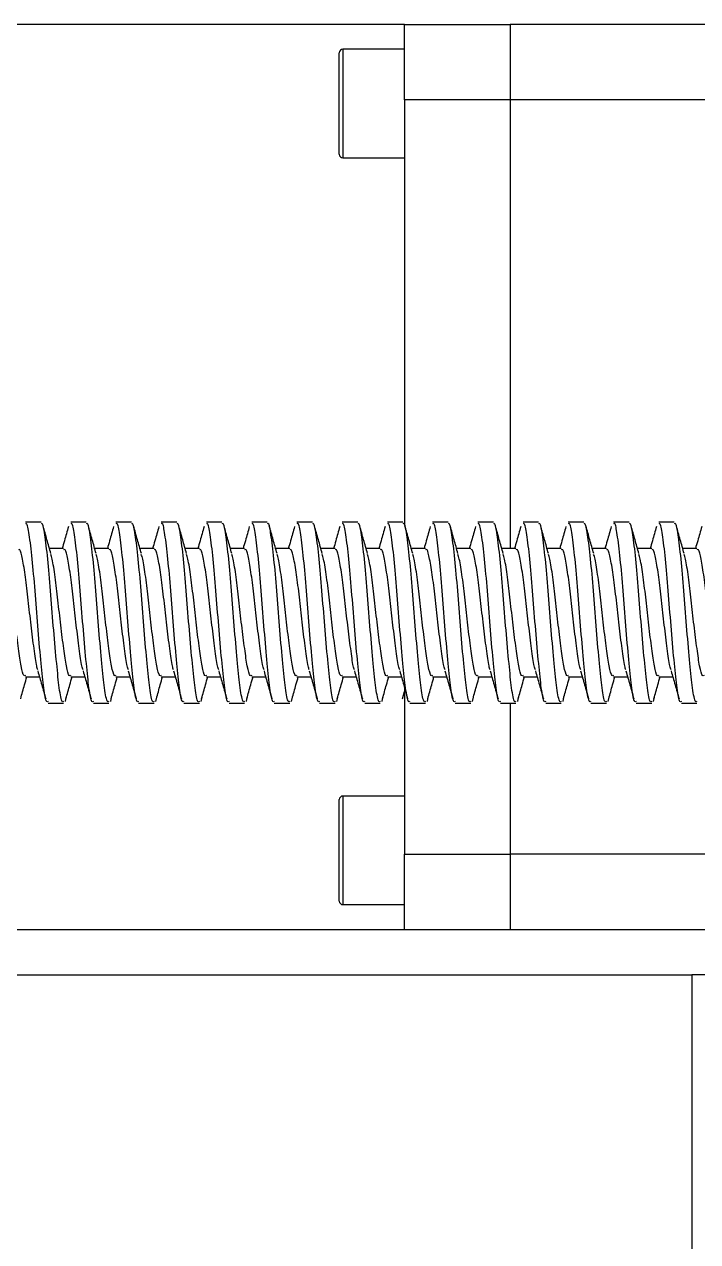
# Model space of a CAD drawing. Header units: millimetres. Extents: x -2889 to 8174, y 2447 to 8478.
# Drawn here: x 1621.25 to 1625.71, y 3487.7 to 3495.77 of the extents above; entities that cross this region are included whole.
import ezdxf

# ---------------------------------------------------------------- set-up
doc = ezdxf.new("R2010")
doc.units = ezdxf.units.MM

msp = doc.modelspace()

# ---------------------------------------------------------------- linework, layer by layer
at = {"color": 7, "linetype": 'Continuous', "lineweight": 25}
for p, q in [((1623.7687, 3495.7726), (1619.2687, 3495.7726)), ((1623.7687, 3495.7726), (1624.4687, 3495.7726)), ((1623.7687, 3495.2726), (1623.7687, 3495.7726)), ((1624.4687, 3495.7726), (1624.4687, 3495.2726)), ((1627.6687, 3495.7726), (1624.4687, 3495.7726)), ((1623.7687, 3495.6075), (1623.3607, 3495.6075)), ((1623.3367, 3494.9115), (1623.3367, 3495.5835)), ((1623.7687, 3495.2726), (1623.7687, 3492.7726)), ((1624.4687, 3495.2726), (1623.7687, 3495.2726)), ((1624.4687, 3495.2726), (1624.4687, 3492.2976)), ((1627.6687, 3495.2726), (1624.4687, 3495.2726)), ((1623.3607, 3494.8875), (1623.7687, 3494.8875)), ((1623.7687, 3492.7726), (1623.7687, 3492.4581)), ((1621.3584, 3492.4726), (1621.2553, 3492.4726)), ((1621.6584, 3492.4726), (1621.5553, 3492.4726)), ((1621.9584, 3492.4726), (1621.8553, 3492.4726)), ((1622.2584, 3492.4726), (1622.1553, 3492.4726)), ((1622.5584, 3492.4726), (1622.4553, 3492.4726)), ((1622.8584, 3492.4726), (1622.7553, 3492.4726)), ((1623.1584, 3492.4726), (1623.0553, 3492.4726)), ((1623.4584, 3492.4726), (1623.3553, 3492.4726)), ((1623.7584, 3492.4726), (1623.6553, 3492.4726)), ((1624.0584, 3492.4726), (1623.9553, 3492.4726)), ((1624.3584, 3492.4726), (1624.2553, 3492.4726)), ((1624.6584, 3492.4726), (1624.5553, 3492.4726)), ((1624.9584, 3492.4726), (1624.8553, 3492.4726)), ((1625.2584, 3492.4726), (1625.1553, 3492.4726)), ((1625.5584, 3492.4726), (1625.4553, 3492.4726)), ((1621.5084, 3492.2976), (1621.4144, 3492.2976)), ((1621.8084, 3492.2976), (1621.7144, 3492.2976)), ((1622.1084, 3492.2976), (1622.0144, 3492.2976)), ((1622.4084, 3492.2976), (1622.3144, 3492.2976)), ((1622.7084, 3492.2976), (1622.6144, 3492.2976)), ((1623.0084, 3492.2976), (1622.9144, 3492.2976)), ((1623.3084, 3492.2976), (1623.2144, 3492.2976)), ((1623.6084, 3492.2976), (1623.5144, 3492.2976)), ((1623.9084, 3492.2976), (1623.8144, 3492.2976)), ((1624.2084, 3492.2976), (1624.1144, 3492.2976)), ((1624.5084, 3492.2976), (1624.4144, 3492.2976)), ((1624.8084, 3492.2976), (1624.7144, 3492.2976)), ((1625.1084, 3492.2976), (1625.0144, 3492.2976)), ((1625.4084, 3492.2976), (1625.3144, 3492.2976)), ((1625.7084, 3492.2976), (1625.6144, 3492.2976)), ((1621.2553, 3491.4476), (1621.3484, 3491.4476)), ((1621.5553, 3491.4476), (1621.6484, 3491.4476)), ((1621.8553, 3491.4476), (1621.9484, 3491.4476)), ((1622.1553, 3491.4476), (1622.2484, 3491.4476)), ((1622.4553, 3491.4476), (1622.5484, 3491.4476)), ((1622.7553, 3491.4476), (1622.8484, 3491.4476)), ((1623.0553, 3491.4476), (1623.1484, 3491.4476)), ((1623.3553, 3491.4476), (1623.4484, 3491.4476)), ((1623.6553, 3491.4476), (1623.7484, 3491.4476)), ((1623.9553, 3491.4476), (1624.0484, 3491.4476)), ((1624.2553, 3491.4476), (1624.3484, 3491.4476)), ((1624.5553, 3491.4476), (1624.6484, 3491.4476)), ((1624.8553, 3491.4476), (1624.9484, 3491.4476)), ((1625.1553, 3491.4476), (1625.2484, 3491.4476)), ((1625.4553, 3491.4476), (1625.5484, 3491.4476)), ((1623.7548, 3491.3021), (1623.7687, 3491.3513)), ((1623.7687, 3491.377), (1623.7687, 3490.2726)), ((1621.4053, 3491.2726), (1621.5084, 3491.2726)), ((1621.5238, 3491.3128), (1621.5182, 3491.2847)), ((1621.7053, 3491.2726), (1621.8084, 3491.2726)), ((1621.8238, 3491.3128), (1621.8182, 3491.2847)), ((1622.0053, 3491.2726), (1622.1084, 3491.2726)), ((1622.1238, 3491.3128), (1622.1182, 3491.2847)), ((1622.3053, 3491.2726), (1622.4084, 3491.2726)), ((1622.4238, 3491.3128), (1622.4182, 3491.2847)), ((1622.6053, 3491.2726), (1622.7084, 3491.2726)), ((1622.7238, 3491.3128), (1622.7182, 3491.2847)), ((1622.9053, 3491.2726), (1623.0084, 3491.2726)), ((1623.0238, 3491.3128), (1623.0182, 3491.2847)), ((1623.2053, 3491.2726), (1623.3084, 3491.2726)), ((1623.3238, 3491.3128), (1623.3182, 3491.2847)), ((1623.5053, 3491.2726), (1623.6084, 3491.2726)), ((1623.6238, 3491.3128), (1623.6182, 3491.2847)), ((1623.8053, 3491.2726), (1623.9084, 3491.2726)), ((1623.9238, 3491.3128), (1623.9182, 3491.2847)), ((1624.1053, 3491.2726), (1624.2084, 3491.2726)), ((1624.2238, 3491.3128), (1624.2182, 3491.2847)), ((1624.4053, 3491.2726), (1624.5084, 3491.2726)), ((1624.4687, 3491.2726), (1624.4687, 3490.2726)), ((1624.5238, 3491.3128), (1624.5182, 3491.2847)), ((1624.7053, 3491.2726), (1624.8084, 3491.2726)), ((1624.8238, 3491.3128), (1624.8182, 3491.2847)), ((1625.0053, 3491.2726), (1625.1084, 3491.2726)), ((1625.1238, 3491.3128), (1625.1182, 3491.2847)), ((1625.3053, 3491.2726), (1625.4084, 3491.2726)), ((1625.4238, 3491.3128), (1625.4182, 3491.2847)), ((1625.6053, 3491.2726), (1625.7084, 3491.2726)), ((1623.3367, 3489.9618), (1623.3367, 3490.6338)), ((1623.7687, 3490.6578), (1623.3607, 3490.6578)), ((1623.7687, 3490.2726), (1624.4687, 3490.2726)), ((1623.7687, 3489.7726), (1623.7687, 3490.2726)), ((1624.4687, 3490.2726), (1624.4687, 3489.7726)), ((1623.3607, 3489.9378), (1623.7687, 3489.9378)), ((1619.4385, 3489.7726), (1626.4739, 3489.7726)), ((1619.4385, 3489.4726), (1625.6739, 3489.4726)), ((1628.6739, 3489.4726), (1625.6739, 3489.4726)), ((1625.6739, 3489.4726), (1625.6739, 3483.143))]:
    msp.add_line(p, q, dxfattribs=at)
at = {"color": 8, "linetype": 'Continuous', "lineweight": 25}
for p, q in [((1623.3607, 3495.6075), (1623.3607, 3494.8875)), ((1623.3607, 3490.6578), (1623.3607, 3489.9378)), ((1626.4739, 3490.2726), (1624.4687, 3490.2726))]:
    msp.add_line(p, q, dxfattribs=at)
at = {"color": 7, "linetype": 'Continuous', "lineweight": 25}
for centre, start, end in [((1623.3607, 3495.5835), 90, 180), ((1623.3607, 3494.9115), 180, 270), ((1623.3607, 3490.6338), 90, 180), ((1623.3607, 3489.9618), 180, 270)]:
    msp.add_arc(centre, 0.024, start, end, dxfattribs=at)
for points, knots in [([(1621.4053, 3491.2844), (1621.4021, 3491.2821), (1621.3925, 3491.2751), (1621.3761, 3491.3637), (1621.3593, 3491.5298), (1621.3388, 3491.7522), (1621.3207, 3491.9921), (1621.3027, 3492.2155), (1621.2822, 3492.381), (1621.2683, 3492.4696), (1621.2586, 3492.4631), (1621.2553, 3492.4609)], [0, 0, 0, 0, 0.06233, 0.188585, 0.310877, 0.438245, 0.56233, 0.686415, 0.813783, 0.936076, 1, 1, 1, 1]), ([(1621.5084, 3491.2844), (1621.5052, 3491.2821), (1621.4957, 3491.2751), (1621.4792, 3491.3637), (1621.4624, 3491.5298), (1621.4419, 3491.7522), (1621.4239, 3491.9921), (1621.4058, 3492.2155), (1621.3853, 3492.381), (1621.3714, 3492.4696), (1621.3617, 3492.4631), (1621.3584, 3492.4609)], [0, 0, 0, 0, 0.06233, 0.188585, 0.310877, 0.438245, 0.56233, 0.686415, 0.813783, 0.936076, 1, 1, 1, 1]), ([(1621.4236, 3492.2655), (1621.4149, 3492.2956), (1621.3976, 3492.3561), (1621.3807, 3492.4171), (1621.3721, 3492.4478)], [0, 0, 0, 0, 0.496832, 1, 1, 1, 1]), ([(1621.7053, 3491.2844), (1621.7021, 3491.2821), (1621.6925, 3491.2751), (1621.6761, 3491.3637), (1621.6593, 3491.5298), (1621.6388, 3491.7522), (1621.6207, 3491.9921), (1621.6027, 3492.2155), (1621.5822, 3492.381), (1621.5683, 3492.4696), (1621.5586, 3492.4631), (1621.5553, 3492.4609)], [0, 0, 0, 0, 0.06233, 0.188585, 0.310877, 0.438245, 0.56233, 0.686415, 0.813783, 0.936076, 1, 1, 1, 1]), ([(1621.8084, 3491.2844), (1621.8052, 3491.2821), (1621.7957, 3491.2751), (1621.7792, 3491.3637), (1621.7624, 3491.5298), (1621.7419, 3491.7522), (1621.7239, 3491.9921), (1621.7058, 3492.2155), (1621.6853, 3492.381), (1621.6714, 3492.4696), (1621.6617, 3492.4631), (1621.6584, 3492.4609)], [0, 0, 0, 0, 0.06233, 0.188585, 0.310877, 0.438245, 0.56233, 0.686415, 0.813783, 0.936076, 1, 1, 1, 1]), ([(1621.7236, 3492.2655), (1621.7149, 3492.2956), (1621.6976, 3492.3561), (1621.6807, 3492.4171), (1621.6721, 3492.4478)], [0, 0, 0, 0, 0.496832, 1, 1, 1, 1]), ([(1622.0053, 3491.2844), (1622.0021, 3491.2821), (1621.9925, 3491.2751), (1621.9761, 3491.3637), (1621.9593, 3491.5298), (1621.9388, 3491.7522), (1621.9207, 3491.9921), (1621.9027, 3492.2155), (1621.8822, 3492.381), (1621.8683, 3492.4696), (1621.8586, 3492.4631), (1621.8553, 3492.4609)], [0, 0, 0, 0, 0.06233, 0.188585, 0.310877, 0.438245, 0.56233, 0.686415, 0.813783, 0.936076, 1, 1, 1, 1]), ([(1622.1084, 3491.2844), (1622.1052, 3491.2821), (1622.0957, 3491.2751), (1622.0792, 3491.3637), (1622.0624, 3491.5298), (1622.0419, 3491.7522), (1622.0239, 3491.9921), (1622.0058, 3492.2155), (1621.9853, 3492.381), (1621.9714, 3492.4696), (1621.9617, 3492.4631), (1621.9584, 3492.4609)], [0, 0, 0, 0, 0.06233, 0.188585, 0.310877, 0.438245, 0.56233, 0.686415, 0.813783, 0.936076, 1, 1, 1, 1]), ([(1622.0236, 3492.2655), (1622.0149, 3492.2956), (1621.9976, 3492.3561), (1621.9807, 3492.4171), (1621.9721, 3492.4478)], [0, 0, 0, 0, 0.496832, 1, 1, 1, 1]), ([(1622.3053, 3491.2844), (1622.3021, 3491.2821), (1622.2925, 3491.2751), (1622.2761, 3491.3637), (1622.2593, 3491.5298), (1622.2388, 3491.7522), (1622.2207, 3491.9921), (1622.2027, 3492.2155), (1622.1822, 3492.381), (1622.1683, 3492.4696), (1622.1586, 3492.4631), (1622.1553, 3492.4609)], [0, 0, 0, 0, 0.06233, 0.188585, 0.310877, 0.438245, 0.56233, 0.686415, 0.813783, 0.936076, 1, 1, 1, 1]), ([(1622.4084, 3491.2844), (1622.4052, 3491.2821), (1622.3957, 3491.2751), (1622.3792, 3491.3637), (1622.3624, 3491.5298), (1622.3419, 3491.7522), (1622.3239, 3491.9921), (1622.3058, 3492.2155), (1622.2853, 3492.381), (1622.2714, 3492.4696), (1622.2617, 3492.4631), (1622.2584, 3492.4609)], [0, 0, 0, 0, 0.06233, 0.188585, 0.310877, 0.438245, 0.56233, 0.686415, 0.813783, 0.936076, 1, 1, 1, 1]), ([(1622.3236, 3492.2655), (1622.3149, 3492.2956), (1622.2976, 3492.3561), (1622.2807, 3492.4171), (1622.2721, 3492.4478)], [0, 0, 0, 0, 0.496832, 1, 1, 1, 1]), ([(1622.6053, 3491.2844), (1622.6021, 3491.2821), (1622.5925, 3491.2751), (1622.5761, 3491.3637), (1622.5593, 3491.5298), (1622.5388, 3491.7522), (1622.5207, 3491.9921), (1622.5027, 3492.2155), (1622.4822, 3492.381), (1622.4683, 3492.4696), (1622.4586, 3492.4631), (1622.4553, 3492.4609)], [0, 0, 0, 0, 0.06233, 0.188585, 0.310877, 0.438245, 0.56233, 0.686415, 0.813783, 0.936076, 1, 1, 1, 1]), ([(1622.7084, 3491.2844), (1622.7052, 3491.2821), (1622.6957, 3491.2751), (1622.6792, 3491.3637), (1622.6624, 3491.5298), (1622.6419, 3491.7522), (1622.6239, 3491.9921), (1622.6058, 3492.2155), (1622.5853, 3492.381), (1622.5714, 3492.4696), (1622.5617, 3492.4631), (1622.5584, 3492.4609)], [0, 0, 0, 0, 0.06233, 0.188585, 0.310877, 0.438245, 0.56233, 0.686415, 0.813783, 0.936076, 1, 1, 1, 1]), ([(1622.6236, 3492.2655), (1622.6149, 3492.2956), (1622.5976, 3492.3561), (1622.5807, 3492.4171), (1622.5721, 3492.4478)], [0, 0, 0, 0, 0.496832, 1, 1, 1, 1]), ([(1622.9053, 3491.2844), (1622.9021, 3491.2821), (1622.8925, 3491.2751), (1622.8761, 3491.3637), (1622.8593, 3491.5298), (1622.8388, 3491.7522), (1622.8207, 3491.9921), (1622.8027, 3492.2155), (1622.7822, 3492.381), (1622.7683, 3492.4696), (1622.7586, 3492.4631), (1622.7553, 3492.4609)], [0, 0, 0, 0, 0.06233, 0.188585, 0.310877, 0.438245, 0.56233, 0.686415, 0.813783, 0.936076, 1, 1, 1, 1]), ([(1623.0084, 3491.2844), (1623.0052, 3491.2821), (1622.9957, 3491.2751), (1622.9792, 3491.3637), (1622.9624, 3491.5298), (1622.9419, 3491.7522), (1622.9239, 3491.9921), (1622.9058, 3492.2155), (1622.8853, 3492.381), (1622.8714, 3492.4696), (1622.8617, 3492.4631), (1622.8584, 3492.4609)], [0, 0, 0, 0, 0.06233, 0.188585, 0.310877, 0.438245, 0.56233, 0.686415, 0.813783, 0.936076, 1, 1, 1, 1]), ([(1622.9236, 3492.2655), (1622.9149, 3492.2956), (1622.8976, 3492.3561), (1622.8807, 3492.4171), (1622.8721, 3492.4478)], [0, 0, 0, 0, 0.496832, 1, 1, 1, 1]), ([(1623.2053, 3491.2844), (1623.2021, 3491.2821), (1623.1925, 3491.2751), (1623.1761, 3491.3637), (1623.1593, 3491.5298), (1623.1388, 3491.7522), (1623.1207, 3491.9921), (1623.1027, 3492.2155), (1623.0822, 3492.381), (1623.0683, 3492.4696), (1623.0586, 3492.4631), (1623.0553, 3492.4609)], [0, 0, 0, 0, 0.06233, 0.188585, 0.310877, 0.438245, 0.56233, 0.686415, 0.813783, 0.936076, 1, 1, 1, 1]), ([(1623.3084, 3491.2844), (1623.3052, 3491.2821), (1623.2957, 3491.2751), (1623.2792, 3491.3637), (1623.2624, 3491.5298), (1623.2419, 3491.7522), (1623.2239, 3491.9921), (1623.2058, 3492.2155), (1623.1853, 3492.381), (1623.1714, 3492.4696), (1623.1617, 3492.4631), (1623.1584, 3492.4609)], [0, 0, 0, 0, 0.06233, 0.188585, 0.310877, 0.438245, 0.56233, 0.686415, 0.813783, 0.936076, 1, 1, 1, 1]), ([(1623.2236, 3492.2655), (1623.2149, 3492.2956), (1623.1976, 3492.3561), (1623.1807, 3492.4171), (1623.1721, 3492.4478)], [0, 0, 0, 0, 0.496832, 1, 1, 1, 1]), ([(1623.5053, 3491.2844), (1623.5021, 3491.2821), (1623.4925, 3491.2751), (1623.4761, 3491.3637), (1623.4593, 3491.5298), (1623.4388, 3491.7522), (1623.4207, 3491.9921), (1623.4027, 3492.2155), (1623.3822, 3492.381), (1623.3683, 3492.4696), (1623.3586, 3492.4631), (1623.3553, 3492.4609)], [0, 0, 0, 0, 0.06233, 0.188585, 0.310877, 0.438245, 0.56233, 0.686415, 0.813783, 0.936076, 1, 1, 1, 1]), ([(1623.6084, 3491.2844), (1623.6052, 3491.2821), (1623.5957, 3491.2751), (1623.5792, 3491.3637), (1623.5624, 3491.5298), (1623.5419, 3491.7522), (1623.5239, 3491.9921), (1623.5058, 3492.2155), (1623.4853, 3492.381), (1623.4714, 3492.4696), (1623.4617, 3492.4631), (1623.4584, 3492.4609)], [0, 0, 0, 0, 0.06233, 0.188585, 0.310877, 0.438245, 0.56233, 0.686415, 0.813783, 0.936076, 1, 1, 1, 1]), ([(1623.5236, 3492.2655), (1623.5149, 3492.2956), (1623.4976, 3492.3561), (1623.4807, 3492.4171), (1623.4721, 3492.4478)], [0, 0, 0, 0, 0.496832, 1, 1, 1, 1]), ([(1623.8053, 3491.2844), (1623.8021, 3491.2821), (1623.7925, 3491.2751), (1623.7761, 3491.3637), (1623.7593, 3491.5298), (1623.7388, 3491.7522), (1623.7207, 3491.9921), (1623.7027, 3492.2155), (1623.6822, 3492.381), (1623.6683, 3492.4696), (1623.6586, 3492.4631), (1623.6553, 3492.4609)], [0, 0, 0, 0, 0.06233, 0.188585, 0.310877, 0.438245, 0.56233, 0.686415, 0.813783, 0.936076, 1, 1, 1, 1]), ([(1623.9084, 3491.2844), (1623.9052, 3491.2821), (1623.8957, 3491.2751), (1623.8792, 3491.3637), (1623.8624, 3491.5298), (1623.8419, 3491.7522), (1623.8239, 3491.9921), (1623.8058, 3492.2155), (1623.7853, 3492.381), (1623.7714, 3492.4696), (1623.7617, 3492.4631), (1623.7584, 3492.4609)], [0, 0, 0, 0, 0.06233, 0.188585, 0.310877, 0.438245, 0.56233, 0.686415, 0.813783, 0.936076, 1, 1, 1, 1]), ([(1623.8236, 3492.2655), (1623.8149, 3492.2956), (1623.7976, 3492.3561), (1623.7807, 3492.4171), (1623.7721, 3492.4478)], [0, 0, 0, 0, 0.496832, 1, 1, 1, 1]), ([(1624.1053, 3491.2844), (1624.1021, 3491.2821), (1624.0925, 3491.2751), (1624.0761, 3491.3637), (1624.0593, 3491.5298), (1624.0388, 3491.7522), (1624.0207, 3491.9921), (1624.0027, 3492.2155), (1623.9822, 3492.381), (1623.9683, 3492.4696), (1623.9586, 3492.4631), (1623.9553, 3492.4609)], [0, 0, 0, 0, 0.06233, 0.188585, 0.310877, 0.438245, 0.56233, 0.686415, 0.813783, 0.936076, 1, 1, 1, 1]), ([(1624.2084, 3491.2844), (1624.2052, 3491.2821), (1624.1957, 3491.2751), (1624.1792, 3491.3637), (1624.1624, 3491.5298), (1624.1419, 3491.7522), (1624.1239, 3491.9921), (1624.1058, 3492.2155), (1624.0853, 3492.381), (1624.0714, 3492.4696), (1624.0617, 3492.4631), (1624.0584, 3492.4609)], [0, 0, 0, 0, 0.06233, 0.188585, 0.310877, 0.438245, 0.56233, 0.686415, 0.813783, 0.936076, 1, 1, 1, 1]), ([(1624.1236, 3492.2655), (1624.1149, 3492.2956), (1624.0976, 3492.3561), (1624.0807, 3492.4171), (1624.0721, 3492.4478)], [0, 0, 0, 0, 0.496832, 1, 1, 1, 1]), ([(1624.4053, 3491.2844), (1624.4021, 3491.2821), (1624.3925, 3491.2751), (1624.3761, 3491.3637), (1624.3593, 3491.5298), (1624.3388, 3491.7522), (1624.3207, 3491.9921), (1624.3027, 3492.2155), (1624.2822, 3492.381), (1624.2683, 3492.4696), (1624.2586, 3492.4631), (1624.2553, 3492.4609)], [0, 0, 0, 0, 0.06233, 0.188585, 0.310877, 0.438245, 0.56233, 0.686415, 0.813783, 0.936076, 1, 1, 1, 1]), ([(1624.5084, 3491.2844), (1624.5052, 3491.2821), (1624.4957, 3491.2751), (1624.4792, 3491.3637), (1624.4624, 3491.5298), (1624.4419, 3491.7522), (1624.4239, 3491.9921), (1624.4058, 3492.2155), (1624.3853, 3492.381), (1624.3714, 3492.4696), (1624.3617, 3492.4631), (1624.3584, 3492.4609)], [0, 0, 0, 0, 0.06233, 0.188585, 0.310877, 0.438245, 0.56233, 0.686415, 0.813783, 0.936076, 1, 1, 1, 1]), ([(1624.4236, 3492.2655), (1624.4149, 3492.2956), (1624.3976, 3492.3561), (1624.3807, 3492.4171), (1624.3721, 3492.4478)], [0, 0, 0, 0, 0.496832, 1, 1, 1, 1]), ([(1624.7053, 3491.2844), (1624.7021, 3491.2821), (1624.6925, 3491.2751), (1624.6761, 3491.3637), (1624.6593, 3491.5298), (1624.6388, 3491.7522), (1624.6207, 3491.9921), (1624.6027, 3492.2155), (1624.5822, 3492.381), (1624.5683, 3492.4696), (1624.5586, 3492.4631), (1624.5553, 3492.4609)], [0, 0, 0, 0, 0.06233, 0.188585, 0.310877, 0.438245, 0.56233, 0.686415, 0.813783, 0.936076, 1, 1, 1, 1]), ([(1624.8084, 3491.2844), (1624.8052, 3491.2821), (1624.7957, 3491.2751), (1624.7792, 3491.3637), (1624.7624, 3491.5298), (1624.7419, 3491.7522), (1624.7239, 3491.9921), (1624.7058, 3492.2155), (1624.6853, 3492.381), (1624.6714, 3492.4696), (1624.6617, 3492.4631), (1624.6584, 3492.4609)], [0, 0, 0, 0, 0.06233, 0.188585, 0.310877, 0.438245, 0.56233, 0.686415, 0.813783, 0.936076, 1, 1, 1, 1]), ([(1624.7236, 3492.2655), (1624.7149, 3492.2956), (1624.6976, 3492.3561), (1624.6807, 3492.4171), (1624.6721, 3492.4478)], [0, 0, 0, 0, 0.496832, 1, 1, 1, 1]), ([(1625.0053, 3491.2844), (1625.0021, 3491.2821), (1624.9925, 3491.2751), (1624.9761, 3491.3637), (1624.9593, 3491.5298), (1624.9388, 3491.7522), (1624.9207, 3491.9921), (1624.9027, 3492.2155), (1624.8822, 3492.381), (1624.8683, 3492.4696), (1624.8586, 3492.4631), (1624.8553, 3492.4609)], [0, 0, 0, 0, 0.06233, 0.188585, 0.310877, 0.438245, 0.56233, 0.686415, 0.813783, 0.936076, 1, 1, 1, 1]), ([(1625.1084, 3491.2844), (1625.1052, 3491.2821), (1625.0957, 3491.2751), (1625.0792, 3491.3637), (1625.0624, 3491.5298), (1625.0419, 3491.7522), (1625.0239, 3491.9921), (1625.0058, 3492.2155), (1624.9853, 3492.381), (1624.9714, 3492.4696), (1624.9617, 3492.4631), (1624.9584, 3492.4609)], [0, 0, 0, 0, 0.06233, 0.188585, 0.310877, 0.438245, 0.56233, 0.686415, 0.813783, 0.936076, 1, 1, 1, 1]), ([(1625.0236, 3492.2655), (1625.0149, 3492.2956), (1624.9976, 3492.3561), (1624.9807, 3492.4171), (1624.9721, 3492.4478)], [0, 0, 0, 0, 0.496832, 1, 1, 1, 1]), ([(1625.3053, 3491.2844), (1625.3021, 3491.2821), (1625.2925, 3491.2751), (1625.2761, 3491.3637), (1625.2593, 3491.5298), (1625.2388, 3491.7522), (1625.2207, 3491.9921), (1625.2027, 3492.2155), (1625.1822, 3492.381), (1625.1683, 3492.4696), (1625.1586, 3492.4631), (1625.1553, 3492.4609)], [0, 0, 0, 0, 0.06233, 0.188585, 0.310877, 0.438245, 0.56233, 0.686415, 0.813783, 0.936076, 1, 1, 1, 1]), ([(1625.4084, 3491.2844), (1625.4052, 3491.2821), (1625.3957, 3491.2751), (1625.3792, 3491.3637), (1625.3624, 3491.5298), (1625.3419, 3491.7522), (1625.3239, 3491.9921), (1625.3058, 3492.2155), (1625.2853, 3492.381), (1625.2714, 3492.4696), (1625.2617, 3492.4631), (1625.2584, 3492.4609)], [0, 0, 0, 0, 0.06233, 0.188585, 0.310877, 0.438245, 0.56233, 0.686415, 0.813783, 0.936076, 1, 1, 1, 1]), ([(1625.3236, 3492.2655), (1625.3149, 3492.2956), (1625.2976, 3492.3561), (1625.2807, 3492.4171), (1625.2721, 3492.4478)], [0, 0, 0, 0, 0.496832, 1, 1, 1, 1]), ([(1625.6053, 3491.2844), (1625.6021, 3491.2821), (1625.5925, 3491.2751), (1625.5761, 3491.3637), (1625.5593, 3491.5298), (1625.5388, 3491.7522), (1625.5207, 3491.9921), (1625.5027, 3492.2155), (1625.4822, 3492.381), (1625.4683, 3492.4696), (1625.4586, 3492.4631), (1625.4553, 3492.4609)], [0, 0, 0, 0, 0.06233, 0.188585, 0.310877, 0.438245, 0.56233, 0.686415, 0.813783, 0.936076, 1, 1, 1, 1]), ([(1625.7084, 3491.2844), (1625.7052, 3491.2821), (1625.6957, 3491.2751), (1625.6792, 3491.3637), (1625.6624, 3491.5298), (1625.6419, 3491.7522), (1625.6239, 3491.9921), (1625.6058, 3492.2155), (1625.5853, 3492.381), (1625.5714, 3492.4696), (1625.5617, 3492.4631), (1625.5584, 3492.4609)], [0, 0, 0, 0, 0.06233, 0.188585, 0.310877, 0.438245, 0.56233, 0.686415, 0.813783, 0.936076, 1, 1, 1, 1]), ([(1625.6236, 3492.2655), (1625.6149, 3492.2956), (1625.5976, 3492.3561), (1625.5807, 3492.4171), (1625.5721, 3492.4478)], [0, 0, 0, 0, 0.496832, 1, 1, 1, 1]), ([(1621.5398, 3492.4432), (1621.5311, 3492.412), (1621.5174, 3492.3633), (1621.5034, 3492.315), (1621.4984, 3492.2976)], [0, 0, 0, 0, 0.640413, 1, 1, 1, 1]), ([(1621.8398, 3492.4432), (1621.8311, 3492.412), (1621.8174, 3492.3633), (1621.8034, 3492.315), (1621.7984, 3492.2976)], [0, 0, 0, 0, 0.640413, 1, 1, 1, 1]), ([(1622.1398, 3492.4432), (1622.1311, 3492.412), (1622.1174, 3492.3633), (1622.1034, 3492.315), (1622.0984, 3492.2976)], [0, 0, 0, 0, 0.6404128, 1, 1, 1, 1]), ([(1622.4398, 3492.4432), (1622.4311, 3492.412), (1622.4174, 3492.3633), (1622.4034, 3492.315), (1622.3984, 3492.2976)], [0, 0, 0, 0, 0.640413, 1, 1, 1, 1]), ([(1622.7398, 3492.4432), (1622.7311, 3492.412), (1622.7174, 3492.3633), (1622.7034, 3492.315), (1622.6984, 3492.2976)], [0, 0, 0, 0, 0.640413, 1, 1, 1, 1]), ([(1623.0398, 3492.4432), (1623.0311, 3492.412), (1623.0174, 3492.3633), (1623.0034, 3492.315), (1622.9984, 3492.2976)], [0, 0, 0, 0, 0.640413, 1, 1, 1, 1]), ([(1623.3398, 3492.4432), (1623.3311, 3492.412), (1623.3174, 3492.3633), (1623.3034, 3492.315), (1623.2984, 3492.2976)], [0, 0, 0, 0, 0.6404128, 1, 1, 1, 1]), ([(1623.6398, 3492.4432), (1623.6311, 3492.412), (1623.6174, 3492.3633), (1623.6034, 3492.315), (1623.5984, 3492.2976)], [0, 0, 0, 0, 0.6404128, 1, 1, 1, 1]), ([(1623.9398, 3492.4432), (1623.9311, 3492.412), (1623.9174, 3492.3633), (1623.9034, 3492.315), (1623.8984, 3492.2976)], [0, 0, 0, 0, 0.6404128, 1, 1, 1, 1]), ([(1624.2398, 3492.4432), (1624.2311, 3492.412), (1624.2174, 3492.3633), (1624.2034, 3492.315), (1624.1984, 3492.2976)], [0, 0, 0, 0, 0.640413, 1, 1, 1, 1]), ([(1624.5398, 3492.4432), (1624.5311, 3492.412), (1624.5174, 3492.3633), (1624.5034, 3492.315), (1624.4984, 3492.2976)], [0, 0, 0, 0, 0.640413, 1, 1, 1, 1]), ([(1624.8398, 3492.4432), (1624.8311, 3492.412), (1624.8174, 3492.3633), (1624.8034, 3492.315), (1624.7984, 3492.2976)], [0, 0, 0, 0, 0.6404128, 1, 1, 1, 1]), ([(1625.1398, 3492.4432), (1625.1311, 3492.412), (1625.1174, 3492.3633), (1625.1034, 3492.315), (1625.0984, 3492.2976)], [0, 0, 0, 0, 0.640413, 1, 1, 1, 1]), ([(1625.4398, 3492.4432), (1625.4311, 3492.412), (1625.4174, 3492.3633), (1625.4034, 3492.315), (1625.3984, 3492.2976)], [0, 0, 0, 0, 0.640413, 1, 1, 1, 1]), ([(1625.7398, 3492.4432), (1625.7311, 3492.412), (1625.7174, 3492.3633), (1625.7034, 3492.315), (1625.6984, 3492.2976)], [0, 0, 0, 0, 0.640413, 1, 1, 1, 1]), ([(1621.3376, 3491.4934), (1621.3348, 3491.5012), (1621.3258, 3491.5274), (1621.3124, 3491.6328), (1621.2919, 3491.7865), (1621.2739, 3491.9575), (1621.2558, 3492.1155), (1621.2353, 3492.2327), (1621.2214, 3492.2955), (1621.2117, 3492.2909), (1621.2084, 3492.2893)], [0, 0, 0, 0, 0.060633, 0.202175, 0.349667, 0.493309, 0.63695, 0.784443, 0.925984, 1, 1, 1, 1]), ([(1621.6376, 3491.4934), (1621.6348, 3491.5012), (1621.6258, 3491.5274), (1621.6124, 3491.6328), (1621.5919, 3491.7865), (1621.5739, 3491.9575), (1621.5558, 3492.1155), (1621.5353, 3492.2327), (1621.5214, 3492.2955), (1621.5117, 3492.2909), (1621.5084, 3492.2893)], [0, 0, 0, 0, 0.0606335, 0.2021746, 0.3496671, 0.4933088, 0.6369504, 0.7844429, 0.925984, 1, 1, 1, 1]), ([(1621.9376, 3491.4934), (1621.9348, 3491.5012), (1621.9258, 3491.5274), (1621.9124, 3491.6328), (1621.8919, 3491.7865), (1621.8739, 3491.9575), (1621.8558, 3492.1155), (1621.8353, 3492.2327), (1621.8214, 3492.2955), (1621.8117, 3492.2909), (1621.8084, 3492.2893)], [0, 0, 0, 0, 0.060633, 0.202175, 0.349667, 0.493309, 0.63695, 0.784443, 0.925984, 1, 1, 1, 1]), ([(1622.2376, 3491.4934), (1622.2348, 3491.5012), (1622.2258, 3491.5274), (1622.2124, 3491.6328), (1622.1919, 3491.7865), (1622.1739, 3491.9575), (1622.1558, 3492.1155), (1622.1353, 3492.2327), (1622.1214, 3492.2955), (1622.1117, 3492.2909), (1622.1084, 3492.2893)], [0, 0, 0, 0, 0.060633, 0.202175, 0.349667, 0.493309, 0.63695, 0.784443, 0.925984, 1, 1, 1, 1]), ([(1622.5376, 3491.4934), (1622.5348, 3491.5012), (1622.5258, 3491.5274), (1622.5124, 3491.6328), (1622.4919, 3491.7865), (1622.4739, 3491.9575), (1622.4558, 3492.1155), (1622.4353, 3492.2327), (1622.4214, 3492.2955), (1622.4117, 3492.2909), (1622.4084, 3492.2893)], [0, 0, 0, 0, 0.060633, 0.202175, 0.349667, 0.493309, 0.63695, 0.784443, 0.925984, 1, 1, 1, 1]), ([(1622.8376, 3491.4934), (1622.8348, 3491.5012), (1622.8258, 3491.5274), (1622.8124, 3491.6328), (1622.7919, 3491.7865), (1622.7739, 3491.9575), (1622.7558, 3492.1155), (1622.7353, 3492.2327), (1622.7214, 3492.2955), (1622.7117, 3492.2909), (1622.7084, 3492.2893)], [0, 0, 0, 0, 0.060633, 0.202175, 0.349667, 0.493309, 0.63695, 0.784443, 0.925984, 1, 1, 1, 1]), ([(1623.1376, 3491.4934), (1623.1348, 3491.5012), (1623.1258, 3491.5274), (1623.1124, 3491.6328), (1623.0919, 3491.7865), (1623.0739, 3491.9575), (1623.0558, 3492.1155), (1623.0353, 3492.2327), (1623.0214, 3492.2955), (1623.0117, 3492.2909), (1623.0084, 3492.2893)], [0, 0, 0, 0, 0.060633, 0.202175, 0.349667, 0.493309, 0.63695, 0.784443, 0.925984, 1, 1, 1, 1]), ([(1623.4376, 3491.4934), (1623.4348, 3491.5012), (1623.4258, 3491.5274), (1623.4124, 3491.6328), (1623.3919, 3491.7865), (1623.3739, 3491.9575), (1623.3558, 3492.1155), (1623.3353, 3492.2327), (1623.3214, 3492.2955), (1623.3117, 3492.2909), (1623.3084, 3492.2893)], [0, 0, 0, 0, 0.0606335, 0.2021746, 0.3496671, 0.4933088, 0.6369504, 0.7844429, 0.925984, 1, 1, 1, 1]), ([(1623.7376, 3491.4934), (1623.7348, 3491.5012), (1623.7258, 3491.5274), (1623.7124, 3491.6328), (1623.6919, 3491.7865), (1623.6739, 3491.9575), (1623.6558, 3492.1155), (1623.6353, 3492.2327), (1623.6214, 3492.2955), (1623.6117, 3492.2909), (1623.6084, 3492.2893)], [0, 0, 0, 0, 0.060633, 0.202175, 0.349667, 0.493309, 0.63695, 0.784443, 0.925984, 1, 1, 1, 1]), ([(1624.0376, 3491.4934), (1624.0348, 3491.5012), (1624.0258, 3491.5274), (1624.0124, 3491.6328), (1623.9919, 3491.7865), (1623.9739, 3491.9575), (1623.9558, 3492.1155), (1623.9353, 3492.2327), (1623.9214, 3492.2955), (1623.9117, 3492.2909), (1623.9084, 3492.2893)], [0, 0, 0, 0, 0.060633, 0.202175, 0.349667, 0.493309, 0.63695, 0.784443, 0.925984, 1, 1, 1, 1]), ([(1624.3376, 3491.4934), (1624.3348, 3491.5012), (1624.3258, 3491.5274), (1624.3124, 3491.6328), (1624.2919, 3491.7865), (1624.2739, 3491.9575), (1624.2558, 3492.1155), (1624.2353, 3492.2327), (1624.2214, 3492.2955), (1624.2117, 3492.2909), (1624.2084, 3492.2893)], [0, 0, 0, 0, 0.060633, 0.202175, 0.349667, 0.493309, 0.63695, 0.784443, 0.925984, 1, 1, 1, 1]), ([(1624.6376, 3491.4934), (1624.6348, 3491.5012), (1624.6258, 3491.5274), (1624.6124, 3491.6328), (1624.5919, 3491.7865), (1624.5739, 3491.9575), (1624.5558, 3492.1155), (1624.5353, 3492.2327), (1624.5214, 3492.2955), (1624.5117, 3492.2909), (1624.5084, 3492.2893)], [0, 0, 0, 0, 0.060633, 0.202175, 0.349667, 0.493309, 0.63695, 0.784443, 0.925984, 1, 1, 1, 1]), ([(1624.9376, 3491.4934), (1624.9348, 3491.5012), (1624.9258, 3491.5274), (1624.9124, 3491.6328), (1624.8919, 3491.7865), (1624.8739, 3491.9575), (1624.8558, 3492.1155), (1624.8353, 3492.2327), (1624.8214, 3492.2955), (1624.8117, 3492.2909), (1624.8084, 3492.2893)], [0, 0, 0, 0, 0.060633, 0.202175, 0.349667, 0.493309, 0.63695, 0.784443, 0.925984, 1, 1, 1, 1]), ([(1625.2376, 3491.4934), (1625.2348, 3491.5012), (1625.2258, 3491.5274), (1625.2124, 3491.6328), (1625.1919, 3491.7865), (1625.1739, 3491.9575), (1625.1558, 3492.1155), (1625.1353, 3492.2327), (1625.1214, 3492.2955), (1625.1117, 3492.2909), (1625.1084, 3492.2893)], [0, 0, 0, 0, 0.060633, 0.202175, 0.349667, 0.493309, 0.63695, 0.784443, 0.925984, 1, 1, 1, 1]), ([(1625.5376, 3491.4934), (1625.5348, 3491.5012), (1625.5258, 3491.5274), (1625.5124, 3491.6328), (1625.4919, 3491.7865), (1625.4739, 3491.9575), (1625.4558, 3492.1155), (1625.4353, 3492.2327), (1625.4214, 3492.2955), (1625.4117, 3492.2909), (1625.4084, 3492.2893)], [0, 0, 0, 0, 0.060633, 0.202175, 0.349667, 0.493309, 0.63695, 0.784443, 0.925984, 1, 1, 1, 1]), ([(1625.8376, 3491.4934), (1625.8348, 3491.5012), (1625.8258, 3491.5274), (1625.8124, 3491.6328), (1625.7919, 3491.7865), (1625.7739, 3491.9575), (1625.7558, 3492.1155), (1625.7353, 3492.2327), (1625.7214, 3492.2955), (1625.7117, 3492.2909), (1625.7084, 3492.2893)], [0, 0, 0, 0, 0.060633, 0.202175, 0.349667, 0.493309, 0.63695, 0.784443, 0.925984, 1, 1, 1, 1]), ([(1621.2553, 3491.456), (1621.2521, 3491.4543), (1621.2425, 3491.4494), (1621.2261, 3491.5121), (1621.2093, 3491.6299), (1621.1888, 3491.7871), (1621.1707, 3491.9579), (1621.1527, 3492.1131), (1621.1354, 3492.2216), (1621.1265, 3492.2497), (1621.1235, 3492.259)], [0, 0, 0, 0, 0.071087, 0.215079, 0.354497, 0.499776, 0.641262, 0.782748, 0.928027, 1, 1, 1, 1]), ([(1621.5553, 3491.456), (1621.5521, 3491.4543), (1621.5425, 3491.4494), (1621.5261, 3491.5121), (1621.5093, 3491.6299), (1621.4888, 3491.7871), (1621.4707, 3491.9579), (1621.4527, 3492.1131), (1621.4354, 3492.2216), (1621.4265, 3492.2497), (1621.4235, 3492.259)], [0, 0, 0, 0, 0.071087, 0.215079, 0.354497, 0.499776, 0.641262, 0.782748, 0.928027, 1, 1, 1, 1]), ([(1621.8553, 3491.456), (1621.8521, 3491.4543), (1621.8425, 3491.4494), (1621.8261, 3491.5121), (1621.8093, 3491.6299), (1621.7888, 3491.7871), (1621.7707, 3491.9579), (1621.7527, 3492.1131), (1621.7354, 3492.2216), (1621.7265, 3492.2497), (1621.7235, 3492.259)], [0, 0, 0, 0, 0.071087, 0.215079, 0.354497, 0.499776, 0.641262, 0.782748, 0.928027, 1, 1, 1, 1]), ([(1622.1553, 3491.456), (1622.1521, 3491.4543), (1622.1425, 3491.4494), (1622.1261, 3491.5121), (1622.1093, 3491.6299), (1622.0888, 3491.7871), (1622.0707, 3491.9579), (1622.0527, 3492.1131), (1622.0354, 3492.2216), (1622.0265, 3492.2497), (1622.0235, 3492.259)], [0, 0, 0, 0, 0.071087, 0.215079, 0.354497, 0.499776, 0.641262, 0.782748, 0.928027, 1, 1, 1, 1]), ([(1622.4553, 3491.456), (1622.4521, 3491.4543), (1622.4425, 3491.4494), (1622.4261, 3491.5121), (1622.4093, 3491.6299), (1622.3888, 3491.7871), (1622.3707, 3491.9579), (1622.3527, 3492.1131), (1622.3354, 3492.2216), (1622.3265, 3492.2497), (1622.3235, 3492.259)], [0, 0, 0, 0, 0.071087, 0.215079, 0.354497, 0.499776, 0.641262, 0.782748, 0.928027, 1, 1, 1, 1]), ([(1622.7553, 3491.456), (1622.7521, 3491.4543), (1622.7425, 3491.4494), (1622.7261, 3491.5121), (1622.7093, 3491.6299), (1622.6888, 3491.7871), (1622.6707, 3491.9579), (1622.6527, 3492.1131), (1622.6354, 3492.2216), (1622.6265, 3492.2497), (1622.6235, 3492.259)], [0, 0, 0, 0, 0.071087, 0.215079, 0.354497, 0.499776, 0.641262, 0.782748, 0.928027, 1, 1, 1, 1]), ([(1623.0553, 3491.456), (1623.0521, 3491.4543), (1623.0425, 3491.4494), (1623.0261, 3491.5121), (1623.0093, 3491.6299), (1622.9888, 3491.7871), (1622.9707, 3491.9579), (1622.9527, 3492.1131), (1622.9354, 3492.2216), (1622.9265, 3492.2497), (1622.9235, 3492.259)], [0, 0, 0, 0, 0.071087, 0.215079, 0.354497, 0.499776, 0.641262, 0.782748, 0.928027, 1, 1, 1, 1]), ([(1623.3553, 3491.456), (1623.3521, 3491.4543), (1623.3425, 3491.4494), (1623.3261, 3491.5121), (1623.3093, 3491.6299), (1623.2888, 3491.7871), (1623.2707, 3491.9579), (1623.2527, 3492.1131), (1623.2354, 3492.2216), (1623.2265, 3492.2497), (1623.2235, 3492.259)], [0, 0, 0, 0, 0.071087, 0.215079, 0.354497, 0.499776, 0.641262, 0.782748, 0.928027, 1, 1, 1, 1]), ([(1623.6553, 3491.456), (1623.6521, 3491.4543), (1623.6425, 3491.4494), (1623.6261, 3491.5121), (1623.6093, 3491.6299), (1623.5888, 3491.7871), (1623.5707, 3491.9579), (1623.5527, 3492.1131), (1623.5354, 3492.2216), (1623.5265, 3492.2497), (1623.5235, 3492.259)], [0, 0, 0, 0, 0.071087, 0.215079, 0.354497, 0.499776, 0.641262, 0.782748, 0.928027, 1, 1, 1, 1]), ([(1623.9553, 3491.456), (1623.9521, 3491.4543), (1623.9425, 3491.4494), (1623.9261, 3491.5121), (1623.9093, 3491.6299), (1623.8888, 3491.7871), (1623.8707, 3491.9579), (1623.8527, 3492.1131), (1623.8354, 3492.2216), (1623.8265, 3492.2497), (1623.8235, 3492.259)], [0, 0, 0, 0, 0.071087, 0.2150793, 0.3544965, 0.4997757, 0.6412618, 0.782748, 0.9280272, 1, 1, 1, 1]), ([(1624.2553, 3491.456), (1624.2521, 3491.4543), (1624.2425, 3491.4494), (1624.2261, 3491.5121), (1624.2093, 3491.6299), (1624.1888, 3491.7871), (1624.1707, 3491.9579), (1624.1527, 3492.1131), (1624.1354, 3492.2216), (1624.1265, 3492.2497), (1624.1235, 3492.259)], [0, 0, 0, 0, 0.071087, 0.215079, 0.354497, 0.499776, 0.641262, 0.782748, 0.928027, 1, 1, 1, 1]), ([(1624.5553, 3491.456), (1624.5521, 3491.4543), (1624.5425, 3491.4494), (1624.5261, 3491.5121), (1624.5093, 3491.6299), (1624.4888, 3491.7871), (1624.4707, 3491.9579), (1624.4527, 3492.1131), (1624.4354, 3492.2216), (1624.4265, 3492.2497), (1624.4235, 3492.259)], [0, 0, 0, 0, 0.071087, 0.215079, 0.354497, 0.499776, 0.641262, 0.782748, 0.928027, 1, 1, 1, 1]), ([(1624.8553, 3491.456), (1624.8521, 3491.4543), (1624.8425, 3491.4494), (1624.8261, 3491.5121), (1624.8093, 3491.6299), (1624.7888, 3491.7871), (1624.7707, 3491.9579), (1624.7527, 3492.1131), (1624.7354, 3492.2216), (1624.7265, 3492.2497), (1624.7235, 3492.259)], [0, 0, 0, 0, 0.071087, 0.215079, 0.354497, 0.499776, 0.641262, 0.782748, 0.928027, 1, 1, 1, 1]), ([(1625.1553, 3491.456), (1625.1521, 3491.4543), (1625.1425, 3491.4494), (1625.1261, 3491.5121), (1625.1093, 3491.6299), (1625.0888, 3491.7871), (1625.0707, 3491.9579), (1625.0527, 3492.1131), (1625.0354, 3492.2216), (1625.0265, 3492.2497), (1625.0235, 3492.259)], [0, 0, 0, 0, 0.071087, 0.215079, 0.354497, 0.499776, 0.641262, 0.782748, 0.928027, 1, 1, 1, 1]), ([(1625.4553, 3491.456), (1625.4521, 3491.4543), (1625.4425, 3491.4494), (1625.4261, 3491.5121), (1625.4093, 3491.6299), (1625.3888, 3491.7871), (1625.3707, 3491.9579), (1625.3527, 3492.1131), (1625.3354, 3492.2216), (1625.3265, 3492.2497), (1625.3235, 3492.259)], [0, 0, 0, 0, 0.071087, 0.215079, 0.354497, 0.499776, 0.641262, 0.782748, 0.928027, 1, 1, 1, 1]), ([(1625.7553, 3491.456), (1625.7521, 3491.4543), (1625.7425, 3491.4494), (1625.7261, 3491.5121), (1625.7093, 3491.6299), (1625.6888, 3491.7871), (1625.6707, 3491.9579), (1625.6527, 3492.1131), (1625.6354, 3492.2216), (1625.6265, 3492.2497), (1625.6235, 3492.259)], [0, 0, 0, 0, 0.071087, 0.215079, 0.354497, 0.499776, 0.641262, 0.782748, 0.928027, 1, 1, 1, 1]), ([(1621.3371, 3491.4867), (1621.3459, 3491.4564), (1621.3637, 3491.3951), (1621.3811, 3491.3333), (1621.3898, 3491.3021)], [0, 0, 0, 0, 0.495639, 1, 1, 1, 1]), ([(1621.6371, 3491.4867), (1621.6459, 3491.4564), (1621.6637, 3491.3951), (1621.6811, 3491.3333), (1621.6898, 3491.3021)], [0, 0, 0, 0, 0.495639, 1, 1, 1, 1]), ([(1621.9371, 3491.4867), (1621.9459, 3491.4564), (1621.9637, 3491.3951), (1621.9811, 3491.3333), (1621.9898, 3491.3021)], [0, 0, 0, 0, 0.495639, 1, 1, 1, 1]), ([(1622.2371, 3491.4867), (1622.2459, 3491.4564), (1622.2637, 3491.3951), (1622.2811, 3491.3333), (1622.2898, 3491.3021)], [0, 0, 0, 0, 0.495639, 1, 1, 1, 1]), ([(1622.5371, 3491.4867), (1622.5459, 3491.4564), (1622.5637, 3491.3951), (1622.5811, 3491.3333), (1622.5898, 3491.3021)], [0, 0, 0, 0, 0.495639, 1, 1, 1, 1]), ([(1622.8371, 3491.4867), (1622.8459, 3491.4564), (1622.8637, 3491.3951), (1622.8811, 3491.3333), (1622.8898, 3491.3021)], [0, 0, 0, 0, 0.495639, 1, 1, 1, 1]), ([(1623.1371, 3491.4867), (1623.1459, 3491.4564), (1623.1637, 3491.3951), (1623.1811, 3491.3333), (1623.1898, 3491.3021)], [0, 0, 0, 0, 0.495639, 1, 1, 1, 1]), ([(1623.4371, 3491.4867), (1623.4459, 3491.4564), (1623.4637, 3491.3951), (1623.4811, 3491.3333), (1623.4898, 3491.3021)], [0, 0, 0, 0, 0.495639, 1, 1, 1, 1]), ([(1623.7371, 3491.4867), (1623.7459, 3491.4564), (1623.7637, 3491.3951), (1623.7811, 3491.3333), (1623.7898, 3491.3021)], [0, 0, 0, 0, 0.495639, 1, 1, 1, 1]), ([(1624.0371, 3491.4867), (1624.0459, 3491.4564), (1624.0637, 3491.3951), (1624.0811, 3491.3333), (1624.0898, 3491.3021)], [0, 0, 0, 0, 0.495639, 1, 1, 1, 1]), ([(1624.3371, 3491.4867), (1624.3459, 3491.4564), (1624.3637, 3491.3951), (1624.3811, 3491.3333), (1624.3898, 3491.3021)], [0, 0, 0, 0, 0.495639, 1, 1, 1, 1]), ([(1624.6371, 3491.4867), (1624.6459, 3491.4564), (1624.6637, 3491.3951), (1624.6811, 3491.3333), (1624.6898, 3491.3021)], [0, 0, 0, 0, 0.495639, 1, 1, 1, 1]), ([(1624.9371, 3491.4867), (1624.9459, 3491.4564), (1624.9637, 3491.3951), (1624.9811, 3491.3333), (1624.9898, 3491.3021)], [0, 0, 0, 0, 0.495639, 1, 1, 1, 1]), ([(1625.2371, 3491.4867), (1625.2459, 3491.4564), (1625.2637, 3491.3951), (1625.2811, 3491.3333), (1625.2898, 3491.3021)], [0, 0, 0, 0, 0.495639, 1, 1, 1, 1]), ([(1625.5371, 3491.4867), (1625.5459, 3491.4564), (1625.5637, 3491.3951), (1625.5811, 3491.3333), (1625.5898, 3491.3021)], [0, 0, 0, 0, 0.495639, 1, 1, 1, 1]), ([(1621.2234, 3491.3027), (1621.232, 3491.3337), (1621.2454, 3491.3823), (1621.2592, 3491.4303), (1621.2642, 3491.4476)], [0, 0, 0, 0, 0.63887, 1, 1, 1, 1]), ([(1621.5234, 3491.3027), (1621.532, 3491.3337), (1621.5454, 3491.3823), (1621.5592, 3491.4303), (1621.5642, 3491.4476)], [0, 0, 0, 0, 0.63887, 1, 1, 1, 1]), ([(1621.8234, 3491.3027), (1621.832, 3491.3337), (1621.8454, 3491.3823), (1621.8592, 3491.4303), (1621.8642, 3491.4476)], [0, 0, 0, 0, 0.63887, 1, 1, 1, 1]), ([(1622.1234, 3491.3027), (1622.132, 3491.3337), (1622.1454, 3491.3823), (1622.1592, 3491.4303), (1622.1642, 3491.4476)], [0, 0, 0, 0, 0.63887, 1, 1, 1, 1]), ([(1622.4234, 3491.3027), (1622.432, 3491.3337), (1622.4454, 3491.3823), (1622.4592, 3491.4303), (1622.4642, 3491.4476)], [0, 0, 0, 0, 0.63887, 1, 1, 1, 1]), ([(1622.7234, 3491.3027), (1622.732, 3491.3337), (1622.7454, 3491.3823), (1622.7592, 3491.4303), (1622.7642, 3491.4476)], [0, 0, 0, 0, 0.6388703, 1, 1, 1, 1]), ([(1623.0234, 3491.3027), (1623.032, 3491.3337), (1623.0454, 3491.3823), (1623.0592, 3491.4303), (1623.0642, 3491.4476)], [0, 0, 0, 0, 0.6388703, 1, 1, 1, 1]), ([(1623.3234, 3491.3027), (1623.332, 3491.3337), (1623.3454, 3491.3823), (1623.3592, 3491.4303), (1623.3642, 3491.4476)], [0, 0, 0, 0, 0.6388703, 1, 1, 1, 1]), ([(1623.6234, 3491.3027), (1623.632, 3491.3337), (1623.6454, 3491.3823), (1623.6592, 3491.4303), (1623.6642, 3491.4476)], [0, 0, 0, 0, 0.63887, 1, 1, 1, 1]), ([(1623.9234, 3491.3027), (1623.932, 3491.3337), (1623.9454, 3491.3823), (1623.9592, 3491.4303), (1623.9642, 3491.4476)], [0, 0, 0, 0, 0.63887, 1, 1, 1, 1]), ([(1624.2234, 3491.3027), (1624.232, 3491.3337), (1624.2454, 3491.3823), (1624.2592, 3491.4303), (1624.2642, 3491.4476)], [0, 0, 0, 0, 0.63887, 1, 1, 1, 1]), ([(1624.5234, 3491.3027), (1624.532, 3491.3337), (1624.5454, 3491.3823), (1624.5592, 3491.4303), (1624.5642, 3491.4476)], [0, 0, 0, 0, 0.6388703, 1, 1, 1, 1]), ([(1624.8234, 3491.3027), (1624.832, 3491.3337), (1624.8454, 3491.3823), (1624.8592, 3491.4303), (1624.8642, 3491.4476)], [0, 0, 0, 0, 0.63887, 1, 1, 1, 1]), ([(1625.1234, 3491.3027), (1625.132, 3491.3337), (1625.1454, 3491.3823), (1625.1592, 3491.4303), (1625.1642, 3491.4476)], [0, 0, 0, 0, 0.63887, 1, 1, 1, 1]), ([(1625.4234, 3491.3027), (1625.432, 3491.3337), (1625.4454, 3491.3823), (1625.4592, 3491.4303), (1625.4642, 3491.4476)], [0, 0, 0, 0, 0.63887, 1, 1, 1, 1])]:
    msp.add_open_spline(points, degree=3, knots=knots, dxfattribs=at)

doc.saveas('drawing.dxf')
